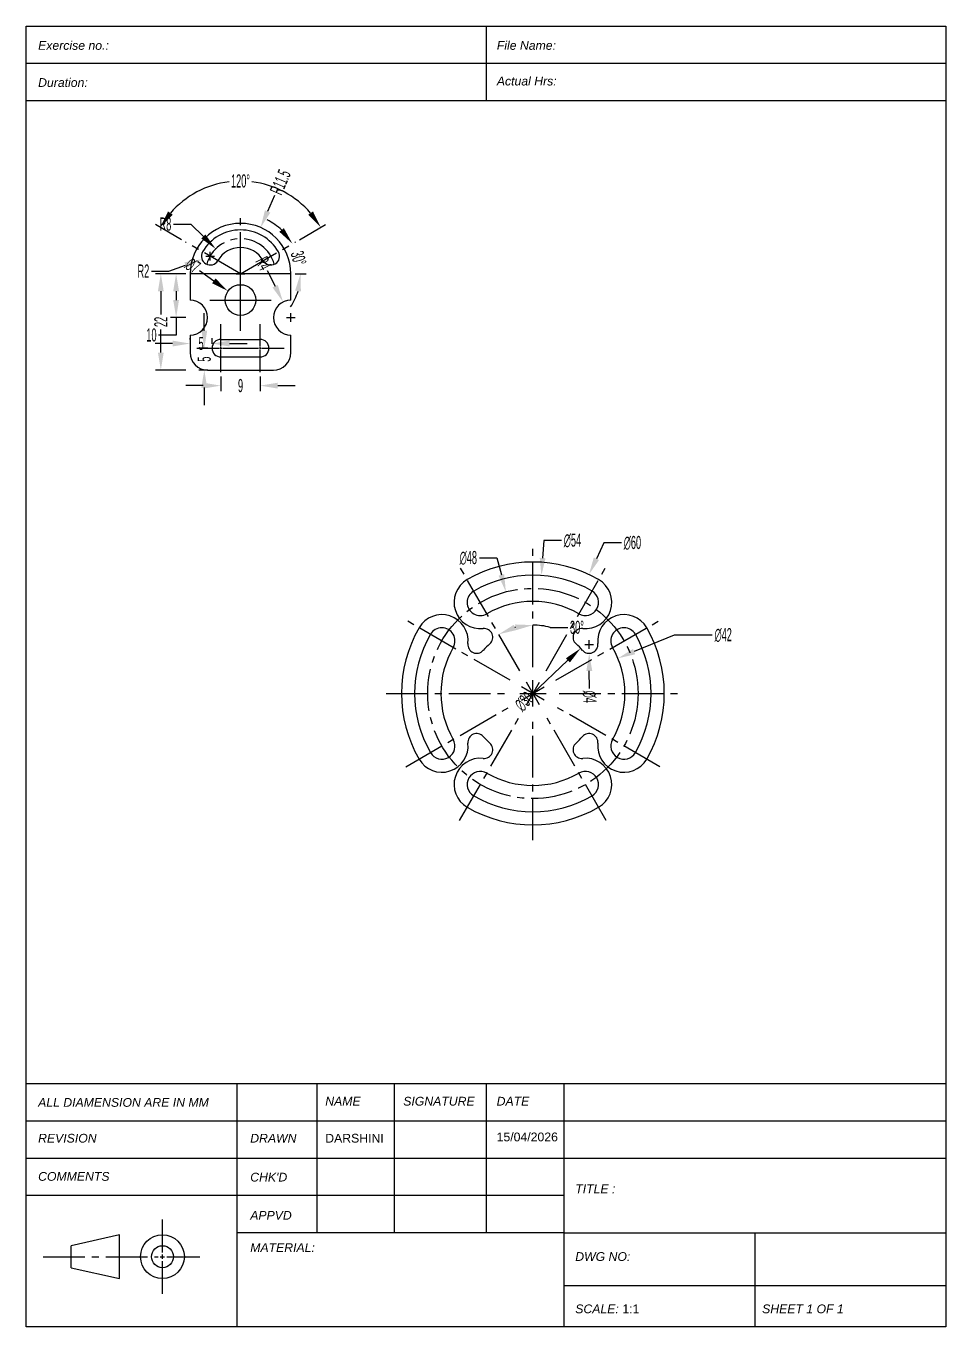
# Model space of a CAD drawing. Header units: millimetres. Extents: x 1568 to 31342, y 459 to 4403.
# Drawn here: x 31132 to 31342, y 2053.8 to 2350.8 of the extents above; entities that cross this region are included whole.
import ezdxf

# ---------------------------------------------------------------- set-up
doc = ezdxf.new("R2010")
doc.units = ezdxf.units.MM
doc.header["$LTSCALE"] = 0.5
doc.linetypes.add('CENTER2', pattern=[28.575, 19.05, -3.175, 3.175, -3.175])
doc.layers.add('centre line', color=3, linetype='CENTER2')
doc.layers.add('drawing', color=7, linetype='Continuous')
doc.styles.get("Standard").update_dxf_attribs({"font": 'arial.ttf', "width": 0.5})
doc.styles.add('style1', font='arial.ttf', dxfattribs={"height": 2})
doc.styles.add('style2', font='ariali.ttf', dxfattribs={"height": 2})
doc.dimstyles.new('DARSHU2', dxfattribs={"dimtxt": 3, "dimasz": 4, "dimexe": 1.25, "dimexo": 1, "dimtad": 0, "dimtoh": 1, "dimdec": 1, "dimdsep": 46, "dimtxsty": 'Standard', "dimcen": 1, "dimclrd": 6, "dimclre": 6, "dimclrt": 6, "dimadec": 0, "dimazin": 0, "dimtfac": 1, "dimtdec": 1, "dimtofl": 0, "dimtmove": 0, "dimatfit": 3, "dimfxl": 1, "dimtfillclr": 256, "dimlwd": 25, "dimlwe": 25, "dimarcsym": 0})

# ---------------------------------------------------------------- blocks, each defined once
blk = doc.blocks.new('*U47')
at = {"layer": 'centre line', "color": 0, "linetype": 'CENTER2', "transparency": 16777216}
for p, q in [((0, 0.7), (0, 7)), ((-7, 0), (-0.7, 0)), ((0.7, 0), (7, 0)), ((0, -7), (0, -0.7))]:
    blk.add_line(p, q, dxfattribs=at)
at = {"layer": 'centre line', "color": 0, "linetype": 'Continuous', "transparency": 16777216}
for p, q in [((-0.35, 0), (0.35, 0)), ((0, -0.35), (0, 0.35))]:
    blk.add_line(p, q, dxfattribs=at)
blk = doc.blocks.new('*U48')
at = {"layer": 'centre line', "color": 0, "linetype": 'CENTER2', "transparency": 16777216}
for p, q in [((0, 0.4), (0, 5.5)), ((-5.5, 0), (-0.4, 0)), ((0.4, 0), (5.5, 0)), ((0, -5.5), (0, -0.4))]:
    blk.add_line(p, q, dxfattribs=at)
at = {"layer": 'centre line', "color": 0, "linetype": 'Continuous', "transparency": 16777216}
for p, q in [((-0.2, 0), (0.2, 0)), ((0, -0.2), (0, 0.2))]:
    blk.add_line(p, q, dxfattribs=at)
blk = doc.blocks.new('*U49')
at = {"layer": 'centre line', "color": 0, "linetype": 'CENTER2', "transparency": 16777216}
for p, q in [((0, 0.4), (0, 5.5)), ((-5.5, 0), (-0.4, 0)), ((0.4, 0), (5.5, 0)), ((0, -5.5), (0, -0.4))]:
    blk.add_line(p, q, dxfattribs=at)
at = {"layer": 'centre line', "color": 0, "linetype": 'Continuous', "transparency": 16777216}
for p, q in [((-0.2, 0), (0.2, 0)), ((0, -0.2), (0, 0.2))]:
    blk.add_line(p, q, dxfattribs=at)
blk = doc.blocks.new('*D50')
at = {"layer": 'centre line', "color": 6, "linetype": 'Continuous', "lineweight": 25, "transparency": 16777216}
for p, q in [((31167.47, 2302.01), (31161.51, 2305.45)), ((31194.36, 2302.01), (31200.32, 2305.45))]:
    blk.add_line(p, q, dxfattribs=at)
for start, end in [(97.0819, 139.1515), (40.8485, 82.9181)]:
    blk.add_arc((31180.92, 2294.25), 21.16, start, end, dxfattribs=at)
at = {"layer": 'centre line', "color": 6, "transparency": 16777216}
for points in [[(31165.45, 2307.7), (31164.37, 2308.47), (31162.59, 2304.83)], [(31197.46, 2308.47), (31196.38, 2307.7), (31199.24, 2304.83)]]:
    blk.add_solid(points, dxfattribs=at)
at = {"layer": 'Defpoints', "color": 0, "transparency": 16777216}
for p in [(31188.15, 2314.13), (31168.34, 2301.51), (31193.49, 2301.51), (31180.92, 2294.25), (31180.92, 2294.25)]:
    blk.add_point(p, dxfattribs=at)
at = {"layer": 'centre line', "color": 6, "transparency": 16777216, "insert": (31180.92, 2315.41), "char_height": 3, "attachment_point": 5}
blk.add_mtext('120°', dxfattribs=at)
blk = doc.blocks.new('*D51')
at = {"layer": 'centre line', "color": 6, "linetype": 'Continuous', "lineweight": 25, "transparency": 16777216}
for p, q in [((31168.42, 2294.25), (31164.97, 2294.25)), ((31166.22, 2290.25), (31166.22, 2288.25)), ((31168.42, 2284.25), (31164.97, 2284.25)), ((31166.22, 2284.25), (31166.22, 2280.25)), ((31166.22, 2280.25), (31162.22, 2280.25))]:
    blk.add_line(p, q, dxfattribs=at)
at = {"layer": 'centre line', "color": 6, "transparency": 16777216}
for points in [[(31165.55, 2290.25), (31166.88, 2290.25), (31166.22, 2294.25)], [(31165.55, 2288.25), (31166.88, 2288.25), (31166.22, 2284.25)]]:
    blk.add_solid(points, dxfattribs=at)
at = {"layer": 'Defpoints', "color": 0, "transparency": 16777216}
for p in [(31169.42, 2294.25), (31166.22, 2284.25), (31169.42, 2284.25)]:
    blk.add_point(p, dxfattribs=at)
at = {"layer": 'centre line', "color": 6, "transparency": 16777216, "insert": (31160.59, 2280.25), "char_height": 3, "attachment_point": 5}
blk.add_mtext('10', dxfattribs=at)
blk = doc.blocks.new('*D52')
at = {"layer": 'centre line', "color": 6, "linetype": 'Continuous', "lineweight": 25, "transparency": 16777216}
for p, q in [((31168.42, 2294.25), (31161.48, 2294.25)), ((31162.73, 2290.25), (31162.73, 2284.95)), ((31162.73, 2276.25), (31162.73, 2281.54)), ((31168.42, 2272.25), (31161.48, 2272.25))]:
    blk.add_line(p, q, dxfattribs=at)
at = {"layer": 'centre line', "color": 6, "transparency": 16777216}
for points in [[(31162.06, 2290.25), (31163.39, 2290.25), (31162.73, 2294.25)], [(31162.06, 2276.25), (31163.39, 2276.25), (31162.73, 2272.25)]]:
    blk.add_solid(points, dxfattribs=at)
at = {"layer": 'Defpoints', "color": 0, "transparency": 16777216}
for p in [(31169.42, 2294.25), (31162.73, 2272.25), (31169.42, 2272.25)]:
    blk.add_point(p, dxfattribs=at)
at = {"layer": 'centre line', "color": 6, "transparency": 16777216, "insert": (31162.73, 2283.25), "char_height": 3, "attachment_point": 5, "rotation": 90}
blk.add_mtext('22', dxfattribs=at)
blk = doc.blocks.new('*D53')
at = {"layer": 'centre line', "color": 6, "linetype": 'Continuous', "lineweight": 25, "transparency": 16777216}
for p, q in [((31176.42, 2270.75), (31176.42, 2267.45)), ((31185.42, 2270.75), (31185.42, 2267.45)), ((31172.42, 2268.7), (31168.42, 2268.7)), ((31189.42, 2268.7), (31193.42, 2268.7))]:
    blk.add_line(p, q, dxfattribs=at)
at = {"layer": 'centre line', "color": 6, "transparency": 16777216}
for points in [[(31172.42, 2269.37), (31172.42, 2268.03), (31176.42, 2268.7)], [(31189.42, 2269.37), (31189.42, 2268.03), (31185.42, 2268.7)]]:
    blk.add_solid(points, dxfattribs=at)
at = {"layer": 'Defpoints', "color": 0, "transparency": 16777216}
for p in [(31176.42, 2271.75), (31185.42, 2271.75), (31185.42, 2268.7)]:
    blk.add_point(p, dxfattribs=at)
at = {"layer": 'centre line', "color": 6, "transparency": 16777216, "insert": (31180.92, 2268.7), "char_height": 3, "attachment_point": 5}
blk.add_mtext('9', dxfattribs=at)
blk = doc.blocks.new('*D54')
at = {"layer": 'centre line', "color": 6, "linetype": 'Continuous', "lineweight": 25, "transparency": 16777216}
for p, q in [((31165.42, 2278.31), (31161.42, 2278.31)), ((31169.42, 2279.25), (31169.42, 2279.56)), ((31174.42, 2278.25), (31174.42, 2279.56)), ((31178.42, 2278.31), (31182.42, 2278.31))]:
    blk.add_line(p, q, dxfattribs=at)
at = {"layer": 'centre line', "color": 6, "transparency": 16777216}
for points in [[(31165.42, 2278.97), (31165.42, 2277.64), (31169.42, 2278.31)], [(31178.42, 2278.97), (31178.42, 2277.64), (31174.42, 2278.31)]]:
    blk.add_solid(points, dxfattribs=at)
at = {"layer": 'Defpoints', "color": 0, "transparency": 16777216}
for p in [(31169.42, 2278.25), (31174.42, 2278.31), (31174.42, 2277.25)]:
    blk.add_point(p, dxfattribs=at)
at = {"layer": 'centre line', "color": 6, "transparency": 16777216, "insert": (31171.92, 2278.31), "char_height": 3, "attachment_point": 5}
blk.add_mtext('5', dxfattribs=at)
blk = doc.blocks.new('*D55')
at = {"layer": 'centre line', "color": 6, "linetype": 'Continuous', "lineweight": 25, "transparency": 16777216}
for p, q in [((31172.65, 2281.25), (31172.65, 2285.25)), ((31173.42, 2277.25), (31171.4, 2277.25)), ((31173.42, 2272.25), (31171.4, 2272.25)), ((31172.65, 2268.25), (31172.65, 2264.25))]:
    blk.add_line(p, q, dxfattribs=at)
at = {"layer": 'centre line', "color": 6, "transparency": 16777216}
for points in [[(31171.98, 2281.25), (31173.32, 2281.25), (31172.65, 2277.25)], [(31171.98, 2268.25), (31173.32, 2268.25), (31172.65, 2272.25)]]:
    blk.add_solid(points, dxfattribs=at)
at = {"layer": 'Defpoints', "color": 0, "transparency": 16777216}
for p in [(31174.42, 2277.25), (31172.65, 2272.25), (31174.42, 2272.25)]:
    blk.add_point(p, dxfattribs=at)
at = {"layer": 'centre line', "color": 6, "transparency": 16777216, "insert": (31172.65, 2274.75), "char_height": 3, "attachment_point": 5, "rotation": 90}
blk.add_mtext('5', dxfattribs=at)
blk = doc.blocks.new('*D56')
at = {"layer": 'centre line', "color": 6, "linetype": 'Continuous', "lineweight": 25, "transparency": 16777216}
blk.add_line((31171.57, 2294.95), (31174.82, 2292.62), dxfattribs=at)
at = {"layer": 'centre line', "color": 6, "lineweight": 25, "transparency": 16777216}
for p, q in [((31179.92, 2288.25), (31181.92, 2288.25)), ((31180.92, 2287.25), (31180.92, 2289.25))]:
    blk.add_line(p, q, dxfattribs=at)
at = {"layer": 'centre line', "color": 6, "transparency": 16777216}
blk.add_solid([(31175.21, 2293.16), (31174.43, 2292.08), (31178.07, 2290.29)], dxfattribs=at)
at = {"layer": 'Defpoints', "color": 0, "transparency": 16777216}
for p in [(31178.07, 2290.29), (31183.76, 2286.21)]:
    blk.add_point(p, dxfattribs=at)
at = {"layer": 'centre line', "color": 6, "transparency": 16777216, "insert": (31170, 2296.08), "char_height": 3, "attachment_point": 5, "rotation": 324.3374}
blk.add_mtext('∅7', dxfattribs=at)
blk = doc.blocks.new('*D57')
at = {"layer": 'centre line', "color": 6, "linetype": 'Continuous', "lineweight": 25, "transparency": 16777216}
blk.add_line((31187.03, 2294.97), (31188.82, 2291.4), dxfattribs=at)
at = {"layer": 'centre line', "color": 6, "lineweight": 25, "transparency": 16777216}
for p, q in [((31191.42, 2284.25), (31193.42, 2284.25)), ((31192.42, 2283.25), (31192.42, 2285.25))]:
    blk.add_line(p, q, dxfattribs=at)
at = {"layer": 'centre line', "color": 6, "transparency": 16777216}
blk.add_solid([(31189.42, 2291.69), (31188.23, 2291.1), (31190.62, 2287.82)], dxfattribs=at)
at = {"layer": 'Defpoints', "color": 0, "transparency": 16777216}
for p in [(31190.62, 2287.82), (31192.42, 2284.25)]:
    blk.add_point(p, dxfattribs=at)
at = {"layer": 'centre line', "color": 6, "transparency": 16777216, "insert": (31186.2, 2296.6), "char_height": 3, "attachment_point": 5, "rotation": 296.6949}
blk.add_mtext('R4', dxfattribs=at)
blk = doc.blocks.new('*D58')
at = {"layer": 'centre line', "color": 6, "linetype": 'Continuous', "lineweight": 25, "transparency": 16777216}
for p, q in [((31165.61, 2305.57), (31169.61, 2305.57)), ((31169.61, 2305.57), (31172.44, 2302.74))]:
    blk.add_line(p, q, dxfattribs=at)
at = {"layer": 'centre line', "color": 6, "lineweight": 25, "transparency": 16777216}
for p, q in [((31179.92, 2294.25), (31181.92, 2294.25)), ((31180.92, 2293.25), (31180.92, 2295.25))]:
    blk.add_line(p, q, dxfattribs=at)
at = {"layer": 'centre line', "color": 6, "transparency": 16777216}
blk.add_solid([(31172.91, 2303.21), (31171.97, 2302.27), (31175.26, 2299.91)], dxfattribs=at)
at = {"layer": 'Defpoints', "color": 0, "transparency": 16777216}
for p in [(31175.26, 2299.91), (31180.92, 2294.25)]:
    blk.add_point(p, dxfattribs=at)
at = {"layer": 'centre line', "color": 6, "transparency": 16777216, "insert": (31163.78, 2305.57), "char_height": 3, "attachment_point": 5}
blk.add_mtext('R8', dxfattribs=at)
blk = doc.blocks.new('*D59')
at = {"layer": 'centre line', "color": 6, "lineweight": 25, "transparency": 16777216}
for p, q in [((31173.99, 2297.25), (31173.99, 2299.25)), ((31172.99, 2298.25), (31174.99, 2298.25))]:
    blk.add_line(p, q, dxfattribs=at)
at = {"layer": 'centre line', "color": 6, "linetype": 'Continuous', "lineweight": 25, "transparency": 16777216}
for p, q in [((31164.58, 2294.86), (31168.34, 2296.21)), ((31160.58, 2294.86), (31164.58, 2294.86))]:
    blk.add_line(p, q, dxfattribs=at)
at = {"layer": 'centre line', "color": 6, "transparency": 16777216}
blk.add_solid([(31168.12, 2296.84), (31168.57, 2295.59), (31172.11, 2297.57)], dxfattribs=at)
at = {"layer": 'Defpoints', "color": 0, "transparency": 16777216}
for p in [(31172.11, 2297.57), (31173.99, 2298.25)]:
    blk.add_point(p, dxfattribs=at)
at = {"layer": 'centre line', "color": 6, "transparency": 16777216, "insert": (31158.75, 2294.86), "char_height": 3, "attachment_point": 5}
blk.add_mtext('R2', dxfattribs=at)
blk = doc.blocks.new('*D60')
at = {"layer": 'centre line', "color": 6, "linetype": 'Continuous', "lineweight": 25, "transparency": 16777216}
blk.add_line((31188.7, 2312.13), (31187.11, 2308.46), dxfattribs=at)
at = {"layer": 'centre line', "color": 6, "lineweight": 25, "transparency": 16777216}
for p, q in [((31179.92, 2294.25), (31181.92, 2294.25)), ((31180.92, 2293.25), (31180.92, 2295.25))]:
    blk.add_line(p, q, dxfattribs=at)
at = {"layer": 'centre line', "color": 6, "transparency": 16777216}
blk.add_solid([(31186.49, 2308.72), (31187.72, 2308.19), (31185.51, 2304.79)], dxfattribs=at)
at = {"layer": 'Defpoints', "color": 0, "transparency": 16777216}
for p in [(31185.51, 2304.79), (31180.92, 2294.25)]:
    blk.add_point(p, dxfattribs=at)
at = {"layer": 'centre line', "color": 6, "transparency": 16777216, "insert": (31190.02, 2315.15), "char_height": 3, "attachment_point": 5, "rotation": 66.4636}
blk.add_mtext('R11.5', dxfattribs=at)
blk = doc.blocks.new('*D61')
at = {"layer": 'centre line', "color": 6, "linetype": 'Continuous', "lineweight": 25, "transparency": 16777216}
blk.add_line((31193.42, 2294.25), (31195.87, 2294.25), dxfattribs=at)
for start, end in [(46.7824, 63.5648), (326.4352, 343.2176)]:
    blk.add_arc((31180.92, 2294.25), 13.71, start, end, dxfattribs=at)
at = {"layer": 'centre line', "color": 6, "transparency": 16777216}
for points in [[(31190.82, 2304.65), (31189.78, 2303.82), (31192.78, 2301.1)], [(31193.38, 2290.39), (31194.7, 2290.19), (31194.62, 2294.25)]]:
    blk.add_solid(points, dxfattribs=at)
at = {"layer": 'Defpoints', "color": 0, "transparency": 16777216}
for p in [(31193.49, 2301.51), (31194.41, 2296.63), (31169.42, 2294.25), (31180.92, 2294.25), (31192.42, 2294.25)]:
    blk.add_point(p, dxfattribs=at)
at = {"layer": 'centre line', "color": 6, "transparency": 16777216, "insert": (31194.15, 2297.8), "char_height": 3, "attachment_point": 5, "rotation": 285}
blk.add_mtext('30°', dxfattribs=at)
blk = doc.blocks.new('*U728')
at = {"layer": 'centre line', "color": 0, "linetype": 'CENTER2', "transparency": 16777216}
for p, q in [((0, 1), (0, 8.5)), ((-27.22, 0), (-1, 0)), ((1, 0), (8.5, 0)), ((0, -8.5), (0, -1))]:
    blk.add_line(p, q, dxfattribs=at)
at = {"layer": 'centre line', "color": 0, "linetype": 'Continuous', "transparency": 16777216}
for p, q in [((-0.5, 0), (0.5, 0)), ((0, -0.5), (0, 0.5))]:
    blk.add_line(p, q, dxfattribs=at)
blk = doc.blocks.new('*U729')
at = {"layer": 'centre line', "color": 0, "linetype": 'CENTER2', "transparency": 16777216}
for p, q in [((0, 6), (0, 33.5)), ((-33.5, 0), (-6, 0)), ((6, 0), (33.5, 0)), ((0, -33.5), (0, -6))]:
    blk.add_line(p, q, dxfattribs=at)
at = {"layer": 'centre line', "color": 0, "linetype": 'Continuous', "transparency": 16777216}
for p, q in [((0, -3), (0, 3)), ((-3, 0), (3, 0))]:
    blk.add_line(p, q, dxfattribs=at)
blk = doc.blocks.new('*U730')
at = {"layer": 'centre line', "color": 0, "linetype": 'CENTER2', "transparency": 16777216}
for p, q in [((0, 6), (0, 33.5)), ((-33.5, 0), (-6, 0)), ((6, 0), (33.5, 0)), ((0, -33.5), (0, -6))]:
    blk.add_line(p, q, dxfattribs=at)
at = {"layer": 'centre line', "color": 0, "linetype": 'Continuous', "transparency": 16777216}
for p, q in [((0, -3), (0, 3)), ((-3, 0), (3, 0))]:
    blk.add_line(p, q, dxfattribs=at)
blk = doc.blocks.new('*U731')
at = {"layer": 'centre line', "color": 0, "linetype": 'CENTER2', "transparency": 16777216}
for p, q in [((0, 6), (0, 33.5)), ((-33.5, 0), (-6, 0)), ((6, 0), (33.5, 0)), ((0, -33.5), (0, -6))]:
    blk.add_line(p, q, dxfattribs=at)
at = {"layer": 'centre line', "color": 0, "linetype": 'Continuous', "transparency": 16777216}
for p, q in [((0, -3), (0, 3)), ((-3, 0), (3, 0))]:
    blk.add_line(p, q, dxfattribs=at)
blk = doc.blocks.new('*D735')
at = {"layer": 'centre line', "color": 6, "linetype": 'Continuous', "lineweight": 25, "transparency": 16777216}
for p, q in [((31263.87, 2232.8), (31262.16, 2229.18)), ((31267.87, 2232.8), (31263.87, 2232.8))]:
    blk.add_line(p, q, dxfattribs=at)
at = {"layer": 'centre line', "color": 6, "lineweight": 25, "transparency": 16777216}
for p, q in [((31246.66, 2198.43), (31248.66, 2198.43)), ((31247.66, 2197.43), (31247.66, 2199.43))]:
    blk.add_line(p, q, dxfattribs=at)
at = {"layer": 'centre line', "color": 6, "transparency": 16777216}
blk.add_solid([(31261.56, 2229.47), (31262.76, 2228.9), (31260.45, 2225.57)], dxfattribs=at)
at = {"layer": 'Defpoints', "color": 0, "transparency": 16777216}
for p in [(31260.45, 2225.57), (31234.87, 2171.3)]:
    blk.add_point(p, dxfattribs=at)
at = {"layer": 'centre line', "color": 6, "transparency": 16777216, "insert": (31270.38, 2232.8), "char_height": 3, "attachment_point": 5}
blk.add_mtext('∅60', dxfattribs=at)
blk = doc.blocks.new('*D736')
at = {"layer": 'centre line', "color": 6, "linetype": 'Continuous', "lineweight": 25, "transparency": 16777216}
for p, q in [((31250.18, 2233.34), (31249.89, 2229.35)), ((31254.18, 2233.34), (31250.18, 2233.34))]:
    blk.add_line(p, q, dxfattribs=at)
at = {"layer": 'centre line', "color": 6, "lineweight": 25, "transparency": 16777216}
for p, q in [((31246.66, 2198.43), (31248.66, 2198.43)), ((31247.66, 2197.43), (31247.66, 2199.43))]:
    blk.add_line(p, q, dxfattribs=at)
at = {"layer": 'centre line', "color": 6, "transparency": 16777216}
blk.add_solid([(31249.22, 2229.4), (31250.55, 2229.3), (31249.6, 2225.36)], dxfattribs=at)
at = {"layer": 'Defpoints', "color": 0, "transparency": 16777216}
for p in [(31249.6, 2225.36), (31245.72, 2171.5)]:
    blk.add_point(p, dxfattribs=at)
at = {"layer": 'centre line', "color": 6, "transparency": 16777216, "insert": (31256.69, 2233.34), "char_height": 3, "attachment_point": 5}
blk.add_mtext('∅54', dxfattribs=at)
blk = doc.blocks.new('*D737')
at = {"layer": 'centre line', "color": 6, "linetype": 'Continuous', "lineweight": 25, "transparency": 16777216}
for p, q in [((31235.44, 2229.36), (31239.44, 2229.36)), ((31239.44, 2229.36), (31240.46, 2225.49))]:
    blk.add_line(p, q, dxfattribs=at)
at = {"layer": 'centre line', "color": 6, "lineweight": 25, "transparency": 16777216}
for p, q in [((31246.66, 2198.43), (31248.66, 2198.43)), ((31247.66, 2197.43), (31247.66, 2199.43))]:
    blk.add_line(p, q, dxfattribs=at)
at = {"layer": 'centre line', "color": 6, "transparency": 16777216}
blk.add_solid([(31241.11, 2225.66), (31239.82, 2225.32), (31241.49, 2221.62)], dxfattribs=at)
at = {"layer": 'Defpoints', "color": 0, "transparency": 16777216}
for p in [(31241.49, 2221.62), (31253.83, 2175.24)]:
    blk.add_point(p, dxfattribs=at)
at = {"layer": 'centre line', "color": 6, "transparency": 16777216, "insert": (31232.92, 2229.36), "char_height": 3, "attachment_point": 5}
blk.add_mtext('∅48', dxfattribs=at)
blk = doc.blocks.new('*D738')
at = {"layer": 'centre line', "color": 6, "linetype": 'Continuous', "lineweight": 25, "transparency": 16777216}
for p, q in [((31279.89, 2211.75), (31270.77, 2207.98)), ((31288.59, 2211.75), (31279.89, 2211.75))]:
    blk.add_line(p, q, dxfattribs=at)
at = {"layer": 'centre line', "color": 6, "lineweight": 25, "transparency": 16777216}
for p, q in [((31246.66, 2198.43), (31248.66, 2198.43)), ((31247.66, 2197.43), (31247.66, 2199.43))]:
    blk.add_line(p, q, dxfattribs=at)
at = {"layer": 'centre line', "color": 6, "transparency": 16777216}
blk.add_solid([(31270.51, 2208.59), (31271.02, 2207.36), (31267.07, 2206.45)], dxfattribs=at)
at = {"layer": 'Defpoints', "color": 0, "transparency": 16777216}
for p in [(31267.07, 2206.45), (31228.25, 2190.41)]:
    blk.add_point(p, dxfattribs=at)
at = {"layer": 'centre line', "color": 6, "transparency": 16777216, "insert": (31291.1, 2211.75), "char_height": 3, "attachment_point": 5}
blk.add_mtext('∅42', dxfattribs=at)
blk = doc.blocks.new('*D732')
at = {"layer": 'centre line', "color": 6, "linetype": 'Continuous', "lineweight": 25, "transparency": 16777216}
blk.add_line((31247.52, 2198.29), (31255.66, 2205.99), dxfattribs=at)
at = {"layer": 'centre line', "color": 6, "transparency": 16777216}
blk.add_solid([(31255.2, 2206.47), (31256.11, 2205.5), (31258.56, 2208.74)], dxfattribs=at)
at = {"layer": 'Defpoints', "color": 0, "transparency": 16777216}
for p in [(31258.56, 2208.74), (31236.76, 2188.13)]:
    blk.add_point(p, dxfattribs=at)
at = {"layer": 'centre line', "color": 6, "transparency": 16777216, "insert": (31245.69, 2196.57), "char_height": 3, "attachment_point": 5, "rotation": 43.392}
blk.add_mtext('∅30', dxfattribs=at)
blk = doc.blocks.new('*D733')
at = {"layer": 'centre line', "color": 6, "lineweight": 25, "transparency": 16777216}
for p, q in [((31260.49, 2208.58), (31260.49, 2210.58)), ((31259.49, 2209.58), (31261.49, 2209.58))]:
    blk.add_line(p, q, dxfattribs=at)
at = {"layer": 'centre line', "color": 6, "linetype": 'Continuous', "lineweight": 25, "transparency": 16777216}
blk.add_line((31260.57, 2199.59), (31260.54, 2203.58), dxfattribs=at)
at = {"layer": 'centre line', "color": 6, "transparency": 16777216}
blk.add_solid([(31261.21, 2203.59), (31259.87, 2203.58), (31260.51, 2207.58)], dxfattribs=at)
at = {"layer": 'Defpoints', "color": 0, "transparency": 16777216}
for p in [(31260.48, 2211.58), (31260.51, 2207.58)]:
    blk.add_point(p, dxfattribs=at)
at = {"layer": 'centre line', "color": 6, "transparency": 16777216, "insert": (31260.59, 2197.66), "char_height": 3, "attachment_point": 5, "rotation": 270.4658}
blk.add_mtext('∅4', dxfattribs=at)
blk = doc.blocks.new('*D734')
at = {"layer": 'centre line', "color": 6, "linetype": 'Continuous', "lineweight": 25, "transparency": 16777216}
blk.add_line((31251.63, 2213.52), (31255.63, 2213.52), dxfattribs=at)
for start, end in [(104.73, 105.27), (75.27, 90)]:
    blk.add_arc((31247.66, 2198.43), 15.6, start, end, dxfattribs=at)
at = {"layer": 'centre line', "color": 6, "transparency": 16777216}
for points in [[(31243.81, 2212.87), (31243.3, 2214.1), (31239.86, 2211.94)], [(31243.61, 2214.18), (31243.78, 2212.86), (31247.66, 2214.03)]]:
    blk.add_solid(points, dxfattribs=at)
at = {"layer": 'Defpoints', "color": 0, "transparency": 16777216}
for p in [(31247.66, 2231.93), (31230.91, 2227.44), (31242.33, 2213.09), (31247.66, 2204.43), (31244.66, 2203.63)]:
    blk.add_point(p, dxfattribs=at)
at = {"layer": 'centre line', "color": 6, "transparency": 16777216, "insert": (31257.72, 2213.52), "char_height": 3, "attachment_point": 5}
blk.add_mtext('30°', dxfattribs=at)

msp = doc.modelspace()

# ---------------------------------------------------------------- linework, layer by layer
at = {"layer": 'centre line'}
for q in [(31180.916, 2308.022), (31168.34, 2301.509), (31193.492, 2301.509)]:
    msp.add_line((31180.916, 2294.248), q, dxfattribs=at)
msp.add_circle((31247.662, 2198.431), 24, dxfattribs=at)
msp.add_arc((31180.916, 2294.248), 8, 15.63849, 164.36151, dxfattribs=at)
at = {"layer": 'drawing'}
for p, q in [((31131.955, 2350.799), (31341.955, 2350.799)), ((31131.955, 2053.799), (31131.955, 2350.799)), ((31236.955, 2350.799), (31236.955, 2333.799)), ((31341.955, 2350.799), (31341.955, 2053.799)), ((31131.955, 2342.299), (31341.955, 2342.299)), ((31131.955, 2333.799), (31341.955, 2333.799)), ((31192.416, 2294.248), (31169.416, 2294.248)), ((31169.416, 2294.248), (31169.416, 2288.248)), ((31169.416, 2294.248), (31169.416, 2288.248)), ((31192.416, 2288.248), (31192.416, 2294.248)), ((31169.416, 2280.248), (31169.416, 2276.248)), ((31176.416, 2279.248), (31185.416, 2279.248)), ((31192.416, 2276.248), (31192.416, 2280.248)), ((31176.416, 2275.248), (31185.416, 2275.248)), ((31173.416, 2272.248), (31188.416, 2272.248)), ((31341.955, 2109.299), (31131.955, 2109.299)), ((31180.068, 2109.299), (31180.068, 2053.799)), ((31198.334, 2109.299), (31198.334, 2075.299)), ((31216.024, 2109.299), (31216.024, 2075.299)), ((31236.955, 2109.299), (31236.955, 2075.299)), ((31254.692, 2109.299), (31254.692, 2053.799)), ((31341.955, 2100.799), (31131.955, 2100.799)), ((31341.955, 2092.299), (31131.955, 2092.299)), ((31254.692, 2083.799), (31131.955, 2083.799)), ((31153.305, 2074.839), (31142.244, 2072.339)), ((31153.305, 2064.839), (31153.305, 2074.839)), ((31254.692, 2075.299), (31180.068, 2075.299)), ((31254.692, 2075.299), (31341.955, 2075.299)), ((31298.324, 2075.299), (31298.324, 2053.799)), ((31142.244, 2067.339), (31142.244, 2072.339)), ((31142.244, 2067.339), (31153.305, 2064.839)), ((31254.692, 2063.258), (31341.955, 2063.258)), ((31341.955, 2053.799), (31131.955, 2053.799))]:
    msp.add_line(p, q, dxfattribs=at)
for centre, radius in [((31180.916, 2288.248), 3.5), ((31163.101, 2069.839), 5), ((31163.101, 2069.839), 2.5)]:
    msp.add_circle(centre, radius, dxfattribs=at)
for centre, radius, start, end in [((31180.916, 2294.248), 11.5, 0, 180), ((31180.916, 2294.248), 10, 30, 150), ((31173.988, 2298.248), 2, 150, 330), ((31180.916, 2294.248), 6, 30, 150), ((31187.844, 2298.248), 2, 210, 30), ((31169.416, 2284.248), 4, 270, 90), ((31192.416, 2284.248), 4, 90, 270), ((31176.416, 2277.248), 2, 90, 270), ((31185.416, 2277.248), 2, 270, 90), ((31173.416, 2276.248), 4, 180, 270), ((31188.416, 2276.248), 4, 270, 0), ((31247.662, 2198.431), 30, 60, 120), ((31247.662, 2198.431), 27, 60, 120), ((31235.662, 2219.216), 6, 120, 276.07294), ((31235.662, 2219.216), 3, 120, 300), ((31259.662, 2219.216), 3, 240, 60), ((31259.662, 2219.216), 6, 263.92706, 60), ((31247.662, 2198.431), 21, 60, 120), ((31226.878, 2210.431), 6, 353.92706, 150), ((31268.447, 2210.431), 6, 30, 186.07294), ((31247.662, 2198.431), 30, 150, 210), ((31226.878, 2210.431), 3, 330, 150), ((31236.508, 2211.261), 2, 311.00286, 96.07294), ((31258.816, 2211.261), 2, 83.92706, 228.99714), ((31268.447, 2210.431), 3, 30, 210), ((31247.662, 2198.431), 30, 330, 30), ((31247.662, 2198.431), 27, 150, 210), ((31234.833, 2209.585), 2, 173.92706, 318.99714), ((31247.662, 2198.431), 15, 131.00286, 138.99714), ((31247.662, 2198.431), 15, 41.00286, 48.99714), ((31260.492, 2209.585), 2, 221.00286, 6.07294), ((31247.662, 2198.431), 27, 330, 30), ((31247.662, 2198.431), 21, 150, 210), ((31247.662, 2198.431), 21, 330, 30), ((31234.833, 2187.277), 2, 41.00286, 186.07294), ((31260.492, 2187.277), 2, 353.92706, 138.99714), ((31226.878, 2186.431), 6, 210, 6.07294), ((31226.878, 2186.431), 3, 210, 30), ((31236.508, 2185.602), 2, 263.92706, 48.99714), ((31247.662, 2198.431), 15, 221.00286, 228.99714), ((31258.816, 2185.602), 2, 131.00286, 276.07294), ((31247.662, 2198.431), 15, 311.00286, 318.99714), ((31268.447, 2186.431), 6, 173.92706, 330), ((31268.447, 2186.431), 3, 150, 330), ((31235.662, 2177.646), 6, 83.92706, 240), ((31259.662, 2177.646), 6, 300, 96.07294), ((31235.662, 2177.646), 3, 60, 240), ((31247.662, 2198.431), 21, 240, 300), ((31259.662, 2177.646), 3, 300, 120), ((31247.662, 2198.431), 27, 240, 300), ((31247.662, 2198.431), 30, 240, 300)]:
    msp.add_arc(centre, radius, start, end, dxfattribs=at)

# ---------------------------------------------------------------- block references
at = {"layer": 'centre line', "linetype": 'CENTER2'}
for name, p in [('*U47', (31180.916, 2288.248)), ('*U49', (31176.416, 2277.248)), ('*U48', (31185.416, 2277.248)), ('*U731', (31247.662, 2198.431)), ('*U728', (31163.101, 2069.839))]:
    msp.add_blockref(name, p, dxfattribs=at)
for name, rotation in [('*U729', 29.99999999999999), ('*U730', 59.99999999999999)]:
    msp.add_blockref(name, (31247.662, 2198.431), dxfattribs=dict(at, rotation=rotation))

# ---------------------------------------------------------------- texts
at = {"layer": 'drawing', "char_height": 2, "attachment_point": 1}
for s, width, insert, style in [('Exercise no.:', 35.16026, (31134.718, 2347.368), 'style2'), ('File Name:', 35.16026, (31239.423, 2347.368), 'style2'), ('Duration:', 35.16026, (31134.718, 2338.897), 'style2'), ('Actual Hrs:', 35.16026, (31239.423, 2339.229), 'style2'), ('ALL DIAMENSION ARE IN MM', 39.87059, (31134.718, 2106.064), 'style2'), ('NAME', 35.16026, (31200.262, 2106.341), 'style2'), ('SIGNATURE', 35.16026, (31218.065, 2106.341), 'style2'), ('DATE', 35.16026, (31239.384, 2106.341), 'style2'), ('REVISION', 35.16026, (31134.718, 2097.892), 'style2'), ('DRAWN', 35.16026, (31183.139, 2097.892), 'style2'), ('DARSHINI', 35.16026, (31200.262, 2097.892), 'style1'), ('15/04/2026', 35.16026, (31239.384, 2098.183), 'style1'), ('COMMENTS', 35.16026, (31134.718, 2089.174), 'style2'), ("CHK'D", 35.16026, (31183.139, 2089.006), 'style2'), ('TITLE :', 27.17978, (31257.331, 2086.338), 'style2'), ('APPVD', 35.16026, (31183.139, 2080.281), 'style2'), ('MATERIAL:', 35.16026, (31183.139, 2072.916), 'style2'), ('DWG NO:', 27.17978, (31257.331, 2070.879), 'style2'), ('SCALE:', 27.17978, (31257.331, 2058.934), 'style2'), ('1:1', 13.72108, (31268.085, 2058.942), 'style1'), ('SHEET 1 OF 1', 27.17978, (31299.989, 2058.934), 'style2')]:
    msp.add_mtext_dynamic_manual_height_columns(s, width=width, gutter_width=10, heights=[0], dxfattribs=dict(at, insert=insert, style=style))

# ---------------------------------------------------------------- dimensions: what is measured, and where the dimension line sits
at = {"layer": 'centre line'}
for center, mpoint, picture, middle in [((31180.916, 2294.248), (31185.508, 2304.791), '*D60', (31190.019, 2315.148)), ((31180.916, 2294.248), (31175.264, 2299.91), '*D58', (31163.776, 2305.572)), ((31173.988, 2298.248), (31172.106, 2297.57), '*D59', (31158.753, 2294.859)), ((31192.416, 2284.248), (31190.619, 2287.822), '*D57', (31186.202, 2296.605))]:
    dim = msp.add_radius_dim(center=center, mpoint=mpoint, dimstyle='DARSHU2', dxfattribs=at)
    dim.commit()
    dim.dimension.update_dxf_attribs({"geometry": picture, "text_midpoint": middle})
for base, line1, line2, picture, middle in [((31188.152, 2314.129), ((31180.916, 2294.248), (31193.492, 2301.509)), ((31180.916, 2294.248), (31168.34, 2301.509)), '*D50', (31180.916, 2315.405)), ((31194.413, 2296.628), ((31192.416, 2294.248), (31169.416, 2294.248)), ((31180.916, 2294.248), (31193.492, 2301.509)), '*D61', (31194.154, 2297.795)), ((31242.326, 2213.092), ((31247.662, 2204.431), (31247.662, 2231.931)), ((31244.662, 2203.627), (31230.912, 2227.443)), '*D734', (31257.725, 2213.52))]:
    dim = msp.add_angular_dim_2l(base=base, line1=line1, line2=line2, dimstyle='DARSHU2', dxfattribs=at)
    dim.commit()
    dim.dimension.update_dxf_attribs({"geometry": picture, "text_midpoint": middle})
for p1, p2, picture, middle in [((31183.76, 2286.207), (31178.072, 2290.288), '*D56', (31170.002, 2296.079)), ((31234.869, 2171.295), (31260.455, 2225.567), '*D735', (31270.379, 2232.803)), ((31245.724, 2171.501), (31249.601, 2225.361), '*D736', (31256.687, 2233.341)), ((31253.831, 2175.237), (31241.493, 2221.625), '*D737', (31232.92, 2229.356)), ((31260.475, 2211.585), (31260.508, 2207.585), '*D733', (31260.589, 2197.656))]:
    dim = msp.add_diameter_dim_2p(p1=p1, p2=p2, dimstyle='DARSHU2', dxfattribs=at)
    dim.commit()
    dim.dimension.update_dxf_attribs({"geometry": picture, "text_midpoint": middle})
for base, p1, p2, picture, middle in [((31166.217, 2284.248), (31169.416, 2294.248), (31169.416, 2284.248), '*D51', (31160.591, 2280.248)), ((31162.727, 2272.248), (31169.416, 2294.248), (31169.416, 2272.248), '*D52', (31162.727, 2283.248)), ((31172.652, 2272.248), (31174.416, 2277.248), (31174.416, 2272.248), '*D55', (31172.652, 2274.748))]:
    dim = msp.add_linear_dim(base=base, p1=p1, p2=p2, angle=90, dimstyle='DARSHU2', dxfattribs=at)
    dim.commit()
    dim.dimension.update_dxf_attribs({"geometry": picture, "text_midpoint": middle})
for base, p1, p2, picture, middle in [((31174.416, 2278.306), (31169.416, 2278.248), (31174.416, 2277.248), '*D54', (31171.916, 2278.306)), ((31185.416, 2268.7), (31176.416, 2271.748), (31185.416, 2271.748), '*D53', (31180.916, 2268.7))]:
    dim = msp.add_linear_dim(base=base, p1=p1, p2=p2, dimstyle='DARSHU2', dxfattribs=at)
    dim.commit()
    dim.dimension.update_dxf_attribs({"geometry": picture, "text_midpoint": middle})
for p1, p2, picture, middle in [((31228.253, 2190.412), (31267.071, 2206.45), '*D738', (31291.097, 2211.747)), ((31236.762, 2188.126), (31258.562, 2208.736), '*D732', (31245.689, 2196.566))]:
    dim = msp.add_diameter_dim_2p(p1=p1, p2=p2, dimstyle='DARSHU2', dxfattribs=at)
    dim.commit()
    dim.dimension.update_dxf_attribs({"geometry": picture, "text_midpoint": middle, "dimtype": 163})

doc.saveas('drawing.dxf')
